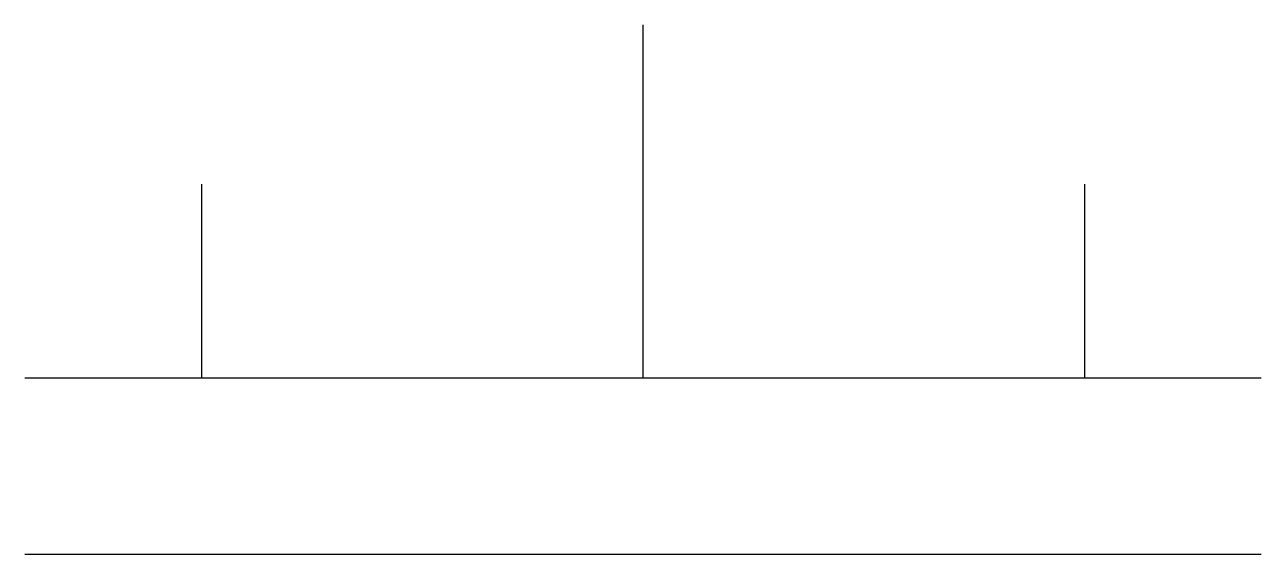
# Model space of a CAD drawing. Header units: metres. Extents: x 2.5 to 37.5, y 2 to 40.
# Drawn here: x 2.5 to 37.5, y 2 to 17 of the extents above; entities outside this region: 2.
import ezdxf

# ---------------------------------------------------------------- set-up
doc = ezdxf.new("R2010")
doc.units = ezdxf.units.M

msp = doc.modelspace()

# ---------------------------------------------------------------- linework, layer by layer
at = {"layer": 'Layer0'}
for p, q in [((7.5, 37.5), (7.5, 40)), ((32.5, 37.5), (32.5, 40)), ((20, 17), (20, 7)), ((7.5, 12.486), (7.5, 7)), ((32.5, 12.486), (32.5, 7)), ((2.5, 7), (7.5, 7)), ((7.5, 7), (20, 7)), ((20, 7), (32.5, 7)), ((32.5, 7), (37.5, 7)), ((2.5, 2), (37.5, 2))]:
    msp.add_line(p, q, dxfattribs=at)

doc.saveas('drawing.dxf')
